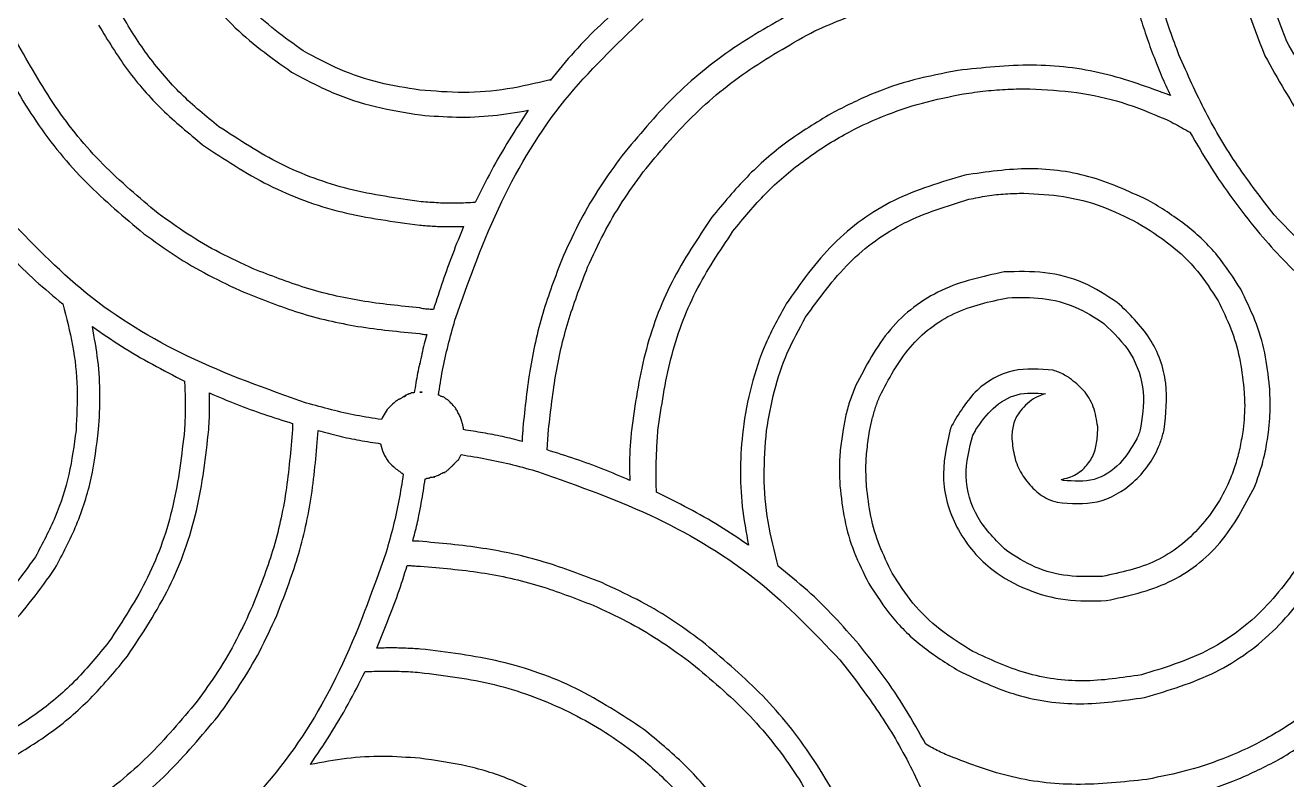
# Model space of a CAD drawing. Extents: x 0 to 371, y 0 to 260.
# Drawn here: x 171.87 to 214.6, y 139.92 to 165.5 of the extents above; entities that cross this region are included whole.
import ezdxf

# ---------------------------------------------------------------- set-up
doc = ezdxf.new("R2010")
doc.units = 0
doc.layers.add('Layer_1', color=7, linetype='CONTINUOUS')

msp = doc.modelspace()

# ---------------------------------------------------------------- linework, layer by layer
at = {"layer": 'Layer_1', "color": 7}
for points in [[(189.653537, 163.618127), (189.653537, 163.644998)], [(185.234686, 154.014061), (185.234686, 154.040416)], [(184.891037, 153.008438), (184.864166, 153.008438)], [(185.049684, 153.034793), (184.996458, 153.034793), (184.970103, 153.034793), (184.943748, 153.034793)], [(185.896144, 152.955728), (185.869789, 152.955728)], [(186.266664, 152.7175), (186.187083, 152.797081)], [(180.922287, 152.003331), (180.922287, 151.791458)], [(186.71625, 151.791458), (186.71625, 151.844168)], [(208.200726, 151.765103), (208.200726, 151.897395)], [(186.557603, 150.785835), (186.637184, 150.944998), (186.637184, 150.944998)], [(186.240309, 150.468541), (186.319375, 150.548123)], [(186.425311, 150.653543), (186.504893, 150.733125)], [(185.420204, 150.124377), (185.446559, 150.124377)], [(185.711143, 150.177603), (185.737498, 150.177603)], [(186.028436, 150.33625), (186.054791, 150.33625), (186.081662, 150.33625)], [(185.208331, 148.00771), (184.996458, 148.00771)]]:
    msp.add_lwpolyline(points, dxfattribs=at)
for points in [[(205.901123, 163.340108)], [(205.698553, 159.803888)], [(178.117291, 153.034793)], [(185.234686, 153.061664), (185.314268, 153.061664), (185.234686, 153.061664)], [(184.707586, 152.916972)], [(181.795103, 151.765103)], [(185.734397, 150.19724)], [(184.811456, 147.187605)], [(184.308644, 143.605911)]]:
    msp.add_lwpolyline(points, close=True, dxfattribs=at)
for points, knots in [([(214.603436, 164.941043), (214.175409, 166.043731), (213.294102, 168.314167), (212.973909, 172.044263), (213.371893, 174.520783), (213.571458, 175.762605)], [0, 0, 0, 0, 3.536436, 7.28153, 11.048228, 11.048228, 11.048228, 11.048228]), ([(212.645416, 175.498021), (212.470251, 174.234799), (212.120552, 171.712898), (212.506303, 167.918044), (213.417268, 165.599388), (213.862912, 164.465103)], [0, 0, 0, 0, 3.819313, 7.624885, 11.269525, 11.269525, 11.269525, 11.269525]), ([(181.292291, 164.62375), (180.650562, 165.087421), (179.383151, 166.003168), (177.976955, 167.93058), (177.524099, 169.411566), (177.297186, 170.153644)], [0, 0, 0, 0, 2.366487, 4.673792, 6.990994, 6.990994, 6.990994, 6.990994]), ([(178.435101, 162.057498), (177.99654, 162.414932), (177.125844, 163.124563), (176.032665, 164.411996), (175.165226, 165.749051), (174.519941, 167.115221), (174.05753, 168.465319), (173.871535, 169.396913), (173.778538, 169.862706)], [0, 0, 0, 0, 1.694248, 3.363666, 5.041543, 6.462666, 7.886398, 9.310103, 9.310103, 9.310103, 9.310103]), ([(176.529791, 169.968126), (176.771854, 169.151047), (177.254173, 167.522985), (178.794269, 165.406537), (180.188935, 164.412911), (180.895416, 163.909581)], [0, 0, 0, 0, 2.544135, 5.069289, 7.661578, 7.661578, 7.661578, 7.661578]), ([(210.952495, 164.491458), (210.746725, 165.045939), (210.327214, 166.17638), (209.90855, 167.980108), (209.758779, 169.226275), (209.682289, 169.862706)], [0, 0, 0, 0, 1.773057, 3.6148, 5.537175, 5.537175, 5.537175, 5.537175]), ([(198.622499, 165.311563), (199.293119, 165.598605), (200.667779, 166.186995), (202.911977, 166.670409), (204.461661, 166.755267), (205.247417, 166.798294)], [0, 0, 0, 0, 2.184858, 4.4786, 6.83788, 6.83788, 6.83788, 6.83788]), ([(192.299371, 166.343541), (191.984661, 166.071), (191.350507, 165.521819), (190.460411, 164.614901), (189.924006, 163.95225), (189.653537, 163.618127)], [0, 0, 0, 0, 1.248722, 2.516229, 3.805333, 3.805333, 3.805333, 3.805333]), ([(209.470416, 166.343541), (209.542867, 166.096493), (209.687916, 165.6019), (209.930479, 164.86761), (210.117847, 164.387269), (210.211456, 164.147293)], [0, 0, 0, 0, 0.772356, 1.546261, 2.31891, 2.31891, 2.31891, 2.31891]), ([(198.199269, 166.105313), (197.411961, 165.668151), (195.849343, 164.800491), (193.77121, 163.107852), (192.646096, 161.751589), (192.087498, 161.07823)], [0, 0, 0, 0, 2.69884, 5.356551, 7.977118, 7.977118, 7.977118, 7.977118]), ([(174.360414, 165.497081), (174.671759, 164.984485), (175.293346, 163.961106), (176.486816, 162.598631), (177.413544, 161.833514), (177.879579, 161.44875)], [0, 0, 0, 0, 1.797007, 3.587655, 5.399073, 5.399073, 5.399073, 5.399073]), ([(186.425311, 155.495625), (186.907342, 156.856125), (187.84047, 159.489814), (189.976001, 163.00879), (191.878217, 164.826172), (192.801666, 165.708438)], [0, 0, 0, 0, 4.325799, 8.373986, 12.193383, 12.193383, 12.193383, 12.193383]), ([(176.371145, 159.12021), (175.731655, 159.657335), (174.445261, 160.737814), (172.831739, 162.713237), (172.000469, 164.195417), (171.58229, 164.941043)], [0, 0, 0, 0, 2.50184, 5.032695, 7.594725, 7.594725, 7.594725, 7.594725]), ([(192.801666, 160.522708), (193.334173, 161.162872), (194.408024, 162.453822), (196.389761, 164.061589), (197.87518, 164.893184), (198.622499, 165.311563)], [0, 0, 0, 0, 2.494016, 5.029417, 7.596492, 7.596492, 7.596492, 7.596492]), ([(219.392291, 159.12021), (218.752802, 159.657335), (217.466407, 160.737814), (215.852886, 162.713237), (215.021615, 164.195417), (214.603436, 164.941043)], [0, 0, 0, 0, 2.50184, 5.032695, 7.594725, 7.594725, 7.594725, 7.594725]), ([(170.868121, 164.544168), (171.307101, 163.756626), (172.178495, 162.193321), (173.876728, 160.121487), (175.226617, 158.99188), (175.895204, 158.432396)], [0, 0, 0, 0, 2.701851, 5.363294, 7.97507, 7.97507, 7.97507, 7.97507]), ([(185.234686, 163.300833), (184.77579, 163.373369), (183.855598, 163.518822), (182.522476, 163.960951), (181.70175, 164.403142), (181.292291, 164.62375)], [0, 0, 0, 0, 1.392508, 2.792299, 4.185934, 4.185934, 4.185934, 4.185934]), ([(210.661041, 163.115831), (209.914395, 163.391468), (208.404391, 163.948912), (205.945319, 164.236925), (204.300706, 164.054856), (203.464581, 163.962291)], [0, 0, 0, 0, 2.382382, 4.818091, 7.337064, 7.337064, 7.337064, 7.337064]), ([(210.211456, 164.147293), (210.25738, 164.032353), (210.349783, 163.801081), (210.503041, 163.458617), (210.608257, 163.230347), (210.661041, 163.115831)], [0, 0, 0, 0, 0.371289, 0.74707, 1.125366, 1.125366, 1.125366, 1.125366]), ([(214.180206, 159.0675), (213.754793, 159.618343), (212.900641, 160.724337), (211.815178, 162.543064), (211.241841, 163.837963), (210.952495, 164.491458)], [0, 0, 0, 0, 2.086879, 4.19008, 6.332929, 6.332929, 6.332929, 6.332929]), ([(213.862912, 164.465103), (214.301892, 163.677561), (215.173286, 162.114256), (216.871519, 160.042422), (218.221408, 158.912815), (218.889995, 158.353331)], [0, 0, 0, 0, 2.701851, 5.363294, 7.97507, 7.97507, 7.97507, 7.97507]), ([(180.895416, 163.909581), (181.348581, 163.66602), (182.255843, 163.178395), (183.73366, 162.697873), (184.751742, 162.535567), (185.261041, 162.454373)], [0, 0, 0, 0, 1.541296, 3.085767, 4.63181, 4.63181, 4.63181, 4.63181]), ([(203.464581, 163.962291), (202.966221, 163.867183), (201.971961, 163.677437), (200.527431, 163.195383), (199.628054, 162.736458), (199.178537, 162.507083)], [0, 0, 0, 0, 1.521205, 3.0349, 4.547437, 4.547437, 4.547437, 4.547437]), ([(189.653537, 163.644998), (189.172119, 163.530441), (188.208585, 163.301163), (186.719086, 163.178813), (185.72985, 163.26013), (185.234686, 163.300833)], [0, 0, 0, 0, 1.483436, 2.969019, 4.457886, 4.457886, 4.457886, 4.457886]), ([(203.649583, 163.168541), (203.901829, 163.205346), (204.402562, 163.278408), (205.154736, 163.336183), (205.653491, 163.338805), (205.901123, 163.340108)], [0, 0, 0, 0, 0.764628, 1.517857, 2.260617, 2.260617, 2.260617, 2.260617]), ([(205.901123, 163.340108), (206.434702, 163.312233), (207.490725, 163.257066), (209.037221, 162.917753), (209.9984, 162.519824), (210.476039, 162.322081)], [0, 0, 0, 0, 1.601448, 3.169478, 4.718378, 4.718378, 4.718378, 4.718378]), ([(195.844374, 158.511978), (196.201849, 158.950545), (196.911582, 159.82128), (198.19925, 160.914388), (199.536389, 161.78179), (200.902444, 162.427117), (202.25236, 162.889566), (203.183833, 163.075548), (203.649583, 163.168541)], [0, 0, 0, 0, 1.694336, 3.363942, 5.041931, 6.462934, 7.88643, 9.310004, 9.310004, 9.310004, 9.310004]), ([(185.261041, 162.454373), (185.668372, 162.422637), (186.482752, 162.359188), (187.70832, 162.411567), (188.511762, 162.545979), (188.912498, 162.613019)], [0, 0, 0, 0, 1.225051, 2.449256, 3.667467, 3.667467, 3.667467, 3.667467]), ([(188.912498, 162.613019), (188.695165, 162.282412), (188.257988, 161.617377), (187.653193, 160.577184), (187.294075, 159.854748), (187.113125, 159.49073)], [0, 0, 0, 0, 1.186835, 2.387384, 3.60669, 3.60669, 3.60669, 3.60669]), ([(199.178537, 162.507083), (198.665941, 162.195739), (197.642562, 161.574151), (196.280088, 160.380682), (195.51497, 159.453954), (195.130206, 158.987918)], [0, 0, 0, 0, 1.797007, 3.587655, 5.399073, 5.399073, 5.399073, 5.399073]), ([(185.287912, 159.517085), (184.466414, 159.631178), (182.830136, 159.85843), (180.490058, 160.713706), (179.118144, 161.610838), (178.435101, 162.057498)], [0, 0, 0, 0, 2.48431, 4.948299, 7.391437, 7.391437, 7.391437, 7.391437]), ([(210.476039, 162.322081), (210.571267, 162.276343), (210.761781, 162.18484), (211.040573, 162.02826), (211.227747, 161.924504), (211.322499, 161.87198)], [0, 0, 0, 0, 0.316841, 0.633879, 0.958911, 0.958911, 0.958911, 0.958911]), ([(211.322499, 161.87198), (211.549625, 161.480968), (212.002257, 160.70173), (212.765049, 159.589455), (213.321134, 158.887993), (213.598329, 158.538333)], [0, 0, 0, 0, 1.356262, 2.70286, 4.041263, 4.041263, 4.041263, 4.041263]), ([(177.879579, 161.44875), (178.608017, 160.9633), (180.070437, 159.988705), (182.587086, 159.072712), (184.347773, 158.840372), (185.234686, 158.723335)], [0, 0, 0, 0, 2.619892, 5.259724, 7.939254, 7.939254, 7.939254, 7.939254]), ([(192.087498, 161.07823), (191.835929, 160.730596), (191.326711, 160.026923), (190.661827, 158.893698), (190.289841, 158.093522), (190.103123, 157.691873)], [0, 0, 0, 0, 1.286898, 2.604908, 3.933251, 3.933251, 3.933251, 3.933251]), ([(190.923228, 157.294998), (191.099112, 157.676893), (191.449005, 158.436613), (192.078189, 159.5169), (192.561377, 160.188648), (192.801666, 160.522708)], [0, 0, 0, 0, 1.260923, 2.508409, 3.742495, 3.742495, 3.742495, 3.742495]), ([(203.702809, 160.416771), (202.884031, 160.174517), (201.252792, 159.691877), (199.129462, 158.157496), (198.142518, 156.758271), (197.643748, 156.051146)], [0, 0, 0, 0, 2.549794, 5.079918, 7.664968, 7.664968, 7.664968, 7.664968]), ([(209.999583, 159.517085), (209.355708, 159.820846), (208.060058, 160.432094), (205.875426, 160.733584), (204.432921, 160.523237), (203.702809, 160.416771)], [0, 0, 0, 0, 2.12763, 4.281365, 6.488666, 6.488666, 6.488666, 6.488666]), ([(187.113125, 159.49073), (186.902555, 159.478262), (186.487486, 159.453687), (185.87778, 159.468676), (185.480793, 159.501256), (185.287912, 159.517085)], [0, 0, 0, 0, 0.632593, 1.246947, 1.827512, 1.827512, 1.827512, 1.827512]), ([(198.305206, 155.601561), (198.768877, 156.243291), (199.684624, 157.510701), (201.612037, 158.916898), (203.093023, 159.369754), (203.835101, 159.596666)], [0, 0, 0, 0, 2.366487, 4.673792, 6.990994, 6.990994, 6.990994, 6.990994]), ([(203.835101, 159.596666), (204.041658, 159.638655), (204.4527, 159.72221), (205.076207, 159.791456), (205.491693, 159.799756), (205.698553, 159.803888)], [0, 0, 0, 0, 0.632157, 1.257969, 1.878481, 1.878481, 1.878481, 1.878481]), ([(205.698553, 159.803888), (206.148391, 159.780398), (207.043679, 159.733647), (208.352927, 159.395877), (209.151363, 159.000377), (209.549997, 158.802916)], [0, 0, 0, 0, 1.349385, 2.685609, 4.017932, 4.017932, 4.017932, 4.017932]), ([(213.042291, 156.553958), (212.793501, 156.942303), (212.287058, 157.732828), (211.243826, 158.736765), (210.419587, 159.253681), (209.999583, 159.517085)], [0, 0, 0, 0, 1.380369, 2.809918, 4.295238, 4.295238, 4.295238, 4.295238]), ([(181.398228, 152.691145), (180.037727, 153.173176), (177.404038, 154.106304), (173.885062, 156.241834), (172.067681, 158.14405), (171.185415, 159.0675)], [0, 0, 0, 0, 4.325799, 8.373986, 12.193383, 12.193383, 12.193383, 12.193383]), ([(179.599371, 157.241771), (179.217435, 157.417661), (178.457604, 157.76758), (177.377107, 158.396696), (176.705247, 158.879915), (176.371145, 159.12021)], [0, 0, 0, 0, 1.261043, 2.508744, 3.74294, 3.74294, 3.74294, 3.74294]), ([(195.130206, 158.987918), (194.651481, 158.274462), (193.688306, 156.839016), (192.776271, 154.368036), (192.529168, 152.636605), (192.404791, 151.765103)], [0, 0, 0, 0, 2.571406, 5.173574, 7.810763, 7.810763, 7.810763, 7.810763]), ([(224.393019, 152.691145), (223.032519, 153.173176), (220.398829, 154.106304), (216.879853, 156.241834), (215.062472, 158.14405), (214.180206, 159.0675)], [0, 0, 0, 0, 4.325799, 8.373986, 12.193383, 12.193383, 12.193383, 12.193383]), ([(170.603538, 158.538333), (170.858054, 158.243129), (171.370279, 157.649022), (172.222326, 156.820245), (172.834327, 156.309242), (173.143434, 156.051146)], [0, 0, 0, 0, 1.168937, 2.352526, 3.560394, 3.560394, 3.560394, 3.560394]), ([(185.234686, 158.723335), (185.395935, 158.709093), (185.721919, 158.680302), (186.216491, 158.671016), (186.549028, 158.670756), (186.71625, 158.670625)], [0, 0, 0, 0, 0.485489, 0.981475, 1.48318, 1.48318, 1.48318, 1.48318]), ([(186.71625, 158.670625), (186.592941, 158.365255), (186.345629, 157.752794), (186.010662, 156.816351), (185.804711, 156.184067), (185.701324, 155.86666)], [0, 0, 0, 0, 0.987901, 1.981368, 2.982816, 2.982816, 2.982816, 2.982816]), ([(209.549997, 158.802916), (209.927827, 158.567539), (210.668281, 158.106259), (211.603889, 157.210064), (212.054644, 156.503258), (212.275412, 156.157083)], [0, 0, 0, 0, 1.333712, 2.613745, 3.842465, 3.842465, 3.842465, 3.842465]), ([(213.598329, 158.538333), (213.852846, 158.243129), (214.36507, 157.649022), (215.217117, 156.820245), (215.829118, 156.309242), (216.138225, 156.051146)], [0, 0, 0, 0, 1.168937, 2.352526, 3.560394, 3.560394, 3.560394, 3.560394]), ([(175.895204, 158.432396), (176.242838, 158.180828), (176.946511, 157.67161), (178.079736, 157.006725), (178.879912, 156.63474), (179.281561, 156.448021)], [0, 0, 0, 0, 1.286898, 2.604908, 3.933251, 3.933251, 3.933251, 3.933251]), ([(193.304478, 151.765103), (193.423305, 152.58119), (193.658754, 154.198227), (194.503392, 156.507145), (195.399153, 157.846351), (195.844374, 158.511978)], [0, 0, 0, 0, 2.47089, 4.895949, 7.292382, 7.292382, 7.292382, 7.292382]), ([(190.103123, 157.691873), (189.867548, 157.0836), (189.389818, 155.850066), (188.940435, 153.881851), (188.799139, 152.529746), (188.727496, 151.844168)], [0, 0, 0, 0, 1.955079, 3.96476, 6.031878, 6.031878, 6.031878, 6.031878]), ([(189.600311, 151.791458), (189.672028, 152.43558), (189.813742, 153.708379), (190.252412, 155.558426), (190.70182, 156.72183), (190.923228, 157.294998)], [0, 0, 0, 0, 1.943386, 3.84017, 5.682105, 5.682105, 5.682105, 5.682105]), ([(185.234686, 155.918855), (184.573302, 155.983503), (183.267535, 156.111137), (181.370783, 156.548635), (180.183494, 157.01321), (179.599371, 157.241771)], [0, 0, 0, 0, 1.992577, 3.933933, 5.813998, 5.813998, 5.813998, 5.813998]), ([(205.025726, 157.135835), (204.301482, 156.979392), (202.860932, 156.66822), (201.029448, 155.265124), (200.345662, 153.943661), (199.998642, 153.273021)], [0, 0, 0, 0, 2.205182, 4.386198, 6.633616, 6.633616, 6.633616, 6.633616]), ([(208.862184, 156.104373), (208.488424, 156.346377), (207.736547, 156.833208), (206.398775, 157.174787), (205.487628, 157.148939), (205.025726, 157.135835)], [0, 0, 0, 0, 1.329544, 2.674592, 4.057536, 4.057536, 4.057536, 4.057536]), ([(179.281561, 156.448021), (179.896553, 156.203385), (181.149062, 155.705151), (183.154561, 155.244204), (184.53596, 155.112604), (185.234686, 155.046039)], [0, 0, 0, 0, 1.983616, 4.039886, 6.144507, 6.144507, 6.144507, 6.144507]), ([(214.021559, 153.246666), (213.977803, 153.630533), (213.890469, 154.396702), (213.553059, 155.512173), (213.213026, 156.20572), (213.042291, 156.553958)], [0, 0, 0, 0, 1.157468, 2.310219, 3.472746, 3.472746, 3.472746, 3.472746]), ([(173.143434, 156.051146), (173.266849, 155.585359), (173.514023, 154.652483), (173.667152, 153.207963), (173.617688, 152.245226), (173.59302, 151.765103)], [0, 0, 0, 0, 1.444352, 2.892737, 4.333651, 4.333651, 4.333651, 4.333651]), ([(197.643748, 156.051146), (197.399662, 155.60927), (196.912186, 154.726772), (196.439983, 153.28334), (196.168619, 151.865416), (196.078417, 150.493131), (196.130228, 149.177434), (196.291877, 148.312422), (196.373541, 147.875418)], [0, 0, 0, 0, 1.511541, 3.018784, 4.532059, 5.832483, 7.137265, 8.469468, 8.469468, 8.469468, 8.469468]), ([(200.818747, 152.929373), (201.121717, 153.505465), (201.719628, 154.642387), (203.290086, 155.864873), (204.534504, 156.130119), (205.158017, 156.263019)], [0, 0, 0, 0, 1.939308, 3.827231, 5.723082, 5.723082, 5.723082, 5.723082]), ([(205.158017, 156.263019), (205.549879, 156.272452), (206.322539, 156.291052), (207.455677, 156.001917), (208.094642, 155.592893), (208.412083, 155.389688)], [0, 0, 0, 0, 1.173205, 2.313288, 3.43889, 3.43889, 3.43889, 3.43889]), ([(210.449684, 151.791458), (210.508003, 152.318558), (210.625761, 153.382884), (210.05023, 154.967645), (209.260905, 155.722875), (208.862184, 156.104373)], [0, 0, 0, 0, 1.577662, 3.185635, 4.827022, 4.827022, 4.827022, 4.827022]), ([(212.275412, 156.157083), (212.428555, 155.846123), (212.733221, 155.227494), (213.028797, 154.226586), (213.108215, 153.53992), (213.148227, 153.193956)], [0, 0, 0, 0, 1.038734, 2.066479, 3.110095, 3.110095, 3.110095, 3.110095]), ([(185.701324, 155.86666), (185.649506, 155.866796), (185.545663, 155.867069), (185.388117, 155.877306), (185.286217, 155.9049), (185.234686, 155.918855)], [0, 0, 0, 0, 0.155544, 0.311714, 0.471484, 0.471484, 0.471484, 0.471484]), ([(196.982289, 151.765103), (197.059988, 152.212686), (197.215312, 153.107435), (197.648784, 154.40699), (198.086371, 155.203321), (198.305206, 155.601561)], [0, 0, 0, 0, 1.361992, 2.72271, 4.08394, 4.08394, 4.08394, 4.08394]), ([(174.360414, 151.791458), (174.383366, 152.181302), (174.429296, 152.961434), (174.355133, 154.132898), (174.217303, 154.900703), (174.148541, 155.283752)], [0, 0, 0, 0, 1.170859, 2.343057, 3.510053, 3.510053, 3.510053, 3.510053]), ([(174.148541, 155.283752), (174.47447, 155.058784), (175.133115, 154.604163), (176.180239, 153.992968), (176.905223, 153.619837), (177.270831, 153.431668)], [0, 0, 0, 0, 1.187757, 2.400252, 3.633774, 3.633774, 3.633774, 3.633774]), ([(185.869789, 152.955728), (185.912078, 153.238634), (185.997153, 153.807765), (186.194247, 154.653237), (186.348041, 155.213921), (186.425311, 155.495625)], [0, 0, 0, 0, 0.857836, 1.725739, 2.602112, 2.602112, 2.602112, 2.602112]), ([(208.412083, 155.389688), (208.74099, 155.069118), (209.398014, 154.428747), (209.847487, 153.076531), (209.70169, 152.181454), (209.629579, 151.738748)], [0, 0, 0, 0, 1.365453, 2.727628, 4.0607, 4.0607, 4.0607, 4.0607]), ([(185.234686, 155.046039), (185.260993, 155.038901), (185.313014, 155.024786), (185.393441, 155.019411), (185.44646, 155.019249), (185.472914, 155.019168)], [0, 0, 0, 0, 0.08158, 0.161318, 0.240727, 0.240727, 0.240727, 0.240727]), ([(185.472914, 155.019168), (185.440871, 154.911162), (185.376112, 154.692882), (185.308806, 154.354805), (185.25953, 154.128273), (185.234686, 154.014061)], [0, 0, 0, 0, 0.337793, 0.682675, 1.033367, 1.033367, 1.033367, 1.033367]), ([(185.234686, 154.040416), (185.210076, 153.92819), (185.161427, 153.70634), (185.102172, 153.370544), (185.067262, 153.147234), (185.049684, 153.034793)], [0, 0, 0, 0, 0.344647, 0.681297, 1.022721, 1.022721, 1.022721, 1.022721]), ([(206.692291, 153.802188), (206.234287, 153.842333), (205.307058, 153.923608), (203.993298, 153.184726), (203.50451, 152.352484), (203.252708, 151.92375)], [0, 0, 0, 0, 1.356337, 2.745907, 4.222353, 4.222353, 4.222353, 4.222353]), ([(177.270831, 153.431668), (177.277876, 153.246836), (177.291888, 152.879239), (177.292155, 152.332122), (177.277889, 151.970411), (177.270831, 151.791458)], [0, 0, 0, 0, 0.554872, 1.103538, 1.64078, 1.64078, 1.64078, 1.64078]), ([(207.248329, 153.537605), (207.191051, 153.573199), (207.073651, 153.646155), (206.887947, 153.736645), (206.756541, 153.780665), (206.692291, 153.802188)], [0, 0, 0, 0, 0.202266, 0.414576, 0.617704, 0.617704, 0.617704, 0.617704]), ([(208.200726, 151.897395), (208.163971, 152.123596), (208.092543, 152.56319), (207.750146, 153.142814), (207.414306, 153.407027), (207.248329, 153.537605)], [0, 0, 0, 0, 0.68361, 1.328513, 1.958661, 1.958661, 1.958661, 1.958661]), ([(178.090936, 151.791458), (178.098059, 151.926314), (178.112504, 152.1998), (178.117089, 152.614462), (178.117224, 152.894031), (178.117291, 153.034793)], [0, 0, 0, 0, 0.405088, 0.821518, 1.243819, 1.243819, 1.243819, 1.243819]), ([(178.117291, 153.034793), (178.419419, 152.905884), (179.026451, 152.646879), (179.962326, 152.301993), (180.600575, 152.103422), (180.922287, 152.003331)], [0, 0, 0, 0, 0.985348, 1.979755, 2.99042, 2.99042, 2.99042, 2.99042]), ([(184.864166, 153.008438), (184.858038, 153.001904), (184.848449, 152.991681), (184.830263, 152.980339), (184.807074, 152.986612), (184.795908, 152.964529), (184.77803, 152.953773), (184.754047, 152.961905), (184.755774, 152.935815), (184.741991, 152.929744), (184.725997, 152.930758), (184.734897, 152.911402), (184.722889, 152.901487), (184.703432, 152.896711), (184.705875, 152.908617), (184.706427, 152.912795), (184.709066, 152.92071), (184.699242, 152.907869), (184.69144, 152.903946), (184.671111, 152.903198), (184.655338, 152.880352), (184.623953, 152.870867), (184.59879, 152.847713), (184.566345, 152.827878), (184.527385, 152.819028), (184.495001, 152.799003), (184.469518, 152.776379), (184.439321, 152.764436), (184.42309, 152.750934), (184.414581, 152.743855)], [0, 0, 0, 0, 0.026976, 0.042203, 0.061771, 0.088747, 0.103974, 0.123543, 0.143397, 0.158018, 0.165049, 0.1838, 0.193607, 0.212231, 0.218775, 0.223126, 0.226895, 0.237005, 0.247428, 0.259736, 0.292673, 0.32252, 0.355458, 0.393993, 0.435302, 0.473837, 0.506854, 0.536815, 0.569832, 0.569832, 0.569832, 0.569832]), ([(184.943748, 153.034793), (184.937672, 153.028133), (184.928168, 153.017712), (184.909529, 153.007438), (184.897693, 153.008078), (184.891037, 153.008438)], [0, 0, 0, 0, 0.026976, 0.042203, 0.061771, 0.061771, 0.061771, 0.061771]), ([(199.998642, 153.273021), (199.93339, 153.112814), (199.80335, 152.793537), (199.665947, 152.29593), (199.605517, 151.959203), (199.575412, 151.791458)], [0, 0, 0, 0, 0.518626, 1.033569, 1.544746, 1.544746, 1.544746, 1.544746]), ([(204.073329, 151.791458), (204.252052, 152.045562), (204.610093, 152.554616), (205.460399, 153.075644), (206.102447, 153.031036), (206.427708, 153.008438)], [0, 0, 0, 0, 0.929819, 1.862734, 2.820605, 2.820605, 2.820605, 2.820605]), ([(206.427708, 153.008438), (206.316579, 152.971645), (206.09424, 152.89803), (205.810534, 152.686658), (205.657349, 152.512889), (205.581247, 152.426561)], [0, 0, 0, 0, 0.349322, 0.698905, 1.04404, 1.04404, 1.04404, 1.04404]), ([(213.148227, 153.193956), (213.160711, 153.035617), (213.185509, 152.721104), (213.16955, 152.251964), (213.13765, 151.94385), (213.121872, 151.791458)], [0, 0, 0, 0, 0.476174, 0.945835, 1.405453, 1.405453, 1.405453, 1.405453]), ([(213.995204, 151.791458), (214.009388, 151.950413), (214.037893, 152.269834), (214.042392, 152.755947), (214.02856, 153.081762), (214.021559, 153.246666)], [0, 0, 0, 0, 0.478603, 0.961761, 1.456911, 1.456911, 1.456911, 1.456911]), ([(183.938125, 152.135623), (183.655219, 152.177912), (183.086087, 152.262986), (182.240615, 152.460081), (181.679931, 152.613874), (181.398228, 152.691145)], [0, 0, 0, 0, 0.857836, 1.725739, 2.602112, 2.602112, 2.602112, 2.602112]), ([(184.414581, 152.743855), (184.347678, 152.687683), (184.214504, 152.575872), (184.054304, 152.367868), (183.976874, 152.213083), (183.938125, 152.135623)], [0, 0, 0, 0, 0.261549, 0.52062, 0.780148, 0.780148, 0.780148, 0.780148]), ([(184.707586, 152.916972), (184.709707, 152.91901), (184.714014, 152.923149), (184.72058, 152.928406), (184.739201, 152.929754), (184.718363, 152.929335), (184.710032, 152.924955), (184.70838, 152.919564), (184.707586, 152.916972)], [0, 0, 0, 0, 0.008647, 0.017561, 0.028082, 0.042156, 0.050457, 0.058146, 0.058146, 0.058146, 0.058146]), ([(186.028436, 152.902502), (186.012735, 152.904039), (185.981992, 152.90705), (185.939876, 152.931768), (185.911489, 152.947321), (185.896144, 152.955728)], [0, 0, 0, 0, 0.046733, 0.091501, 0.144175, 0.144175, 0.144175, 0.144175]), ([(186.187083, 152.797081), (186.184511, 152.799369), (186.176164, 152.806797), (186.159947, 152.819436), (186.128374, 152.820354), (186.107416, 152.853317), (186.071242, 152.878462), (186.043652, 152.893956), (186.028436, 152.902502)], [0, 0, 0, 0, 0.010359, 0.033624, 0.059951, 0.098031, 0.140523, 0.192774, 0.192774, 0.192774, 0.192774]), ([(186.531248, 152.373335), (186.510056, 152.415925), (186.467154, 152.502145), (186.370804, 152.612716), (186.301644, 152.682304), (186.266664, 152.7175)], [0, 0, 0, 0, 0.142151, 0.287778, 0.436809, 0.436809, 0.436809, 0.436809]), ([(200.474583, 151.738748), (200.50267, 151.877273), (200.558087, 152.150593), (200.669033, 152.550097), (200.769153, 152.803733), (200.818747, 152.929373)], [0, 0, 0, 0, 0.424009, 0.8366, 1.2416, 1.2416, 1.2416, 1.2416]), ([(186.71625, 151.844168), (186.714352, 151.855383), (186.710156, 151.880189), (186.695958, 151.914078), (186.683433, 151.990006), (186.658638, 152.099951), (186.604894, 152.242364), (186.555903, 152.329489), (186.531248, 152.373335)], [0, 0, 0, 0, 0.034038, 0.075285, 0.109323, 0.26427, 0.413079, 0.563838, 0.563838, 0.563838, 0.563838]), ([(205.581247, 152.426561), (205.533786, 152.363745), (205.440234, 152.23993), (205.352806, 152.020992), (205.3288, 151.868532), (205.316664, 151.791458)], [0, 0, 0, 0, 0.235411, 0.464016, 0.697737, 0.697737, 0.697737, 0.697737]), ([(173.59302, 151.765103), (173.526096, 151.264477), (173.392267, 150.263358), (172.927116, 148.813418), (172.453729, 147.923053), (172.217393, 147.478543)], [0, 0, 0, 0, 1.513457, 3.026513, 4.535006, 4.535006, 4.535006, 4.535006]), ([(172.878851, 147.081668), (173.138053, 147.569767), (173.656456, 148.545961), (174.155292, 150.140964), (174.291927, 151.24038), (174.360414, 151.791458)], [0, 0, 0, 0, 1.655747, 3.311482, 4.975489, 4.975489, 4.975489, 4.975489]), ([(177.270831, 151.791458), (177.17103, 150.926733), (176.972563, 149.207119), (176.113074, 146.741302), (175.172526, 145.308069), (174.704579, 144.594998)], [0, 0, 0, 0, 2.607258, 5.184858, 7.737083, 7.737083, 7.737083, 7.737083]), ([(175.339166, 144.118541), (175.840566, 144.877487), (176.848355, 146.40293), (177.777931, 149.030823), (177.986149, 150.867257), (178.090936, 151.791458)], [0, 0, 0, 0, 2.722229, 5.471544, 8.256933, 8.256933, 8.256933, 8.256933]), ([(180.922287, 151.791458), (180.864782, 151.088607), (180.751445, 149.703376), (180.307859, 147.688038), (179.815186, 146.431124), (179.5725, 145.811978)], [0, 0, 0, 0, 2.114459, 4.167329, 6.160255, 6.160255, 6.160255, 6.160255]), ([(180.393121, 145.494168), (180.644718, 146.144275), (181.156391, 147.466399), (181.617845, 149.579268), (181.735582, 151.031133), (181.795103, 151.765103)], [0, 0, 0, 0, 2.089182, 4.248773, 6.456724, 6.456724, 6.456724, 6.456724]), ([(181.795103, 151.765103), (182.026267, 151.699658), (182.489219, 151.568591), (183.197715, 151.426569), (183.673705, 151.352198), (183.911769, 151.315002)], [0, 0, 0, 0, 0.720513, 1.442967, 2.165843, 2.165843, 2.165843, 2.165843]), ([(188.700625, 151.394583), (188.480728, 151.451118), (188.043359, 151.563566), (187.379051, 151.684854), (186.936845, 151.755978), (186.71625, 151.791458)], [0, 0, 0, 0, 0.680934, 1.354363, 2.024705, 2.024705, 2.024705, 2.024705]), ([(188.727496, 151.844168), (188.7259, 151.793507), (188.722766, 151.694022), (188.705354, 151.544729), (188.70222, 151.445244), (188.700625, 151.394583)], [0, 0, 0, 0, 0.151997, 0.298481, 0.450477, 0.450477, 0.450477, 0.450477]), ([(189.547601, 151.103645), (189.554781, 151.182636), (189.568951, 151.338527), (189.578353, 151.56839), (189.593115, 151.718348), (189.600311, 151.791458)], [0, 0, 0, 0, 0.237922, 0.469539, 0.689887, 0.689887, 0.689887, 0.689887]), ([(192.404791, 151.765103), (192.388971, 151.579671), (192.3572, 151.207287), (192.335975, 150.642088), (192.346676, 150.263082), (192.352081, 150.071666)], [0, 0, 0, 0, 0.558295, 1.121167, 1.695522, 1.695522, 1.695522, 1.695522]), ([(193.251767, 149.674791), (193.24637, 149.910306), (193.235662, 150.377492), (193.256917, 151.074844), (193.288661, 151.535552), (193.304478, 151.765103)], [0, 0, 0, 0, 0.706631, 1.40173, 2.091998, 2.091998, 2.091998, 2.091998]), ([(197.379164, 147.16125), (197.250394, 147.662094), (196.992663, 148.664526), (196.860624, 150.218764), (196.941766, 151.25006), (196.982289, 151.765103)], [0, 0, 0, 0, 1.549744, 3.101784, 4.650189, 4.650189, 4.650189, 4.650189]), ([(199.575412, 151.791458), (199.543694, 151.586092), (199.479604, 151.171141), (199.43743, 150.533577), (199.458702, 150.104164), (199.469476, 149.886664)], [0, 0, 0, 0, 0.623305, 1.259418, 1.912297, 1.912297, 1.912297, 1.912297]), ([(200.369162, 149.886664), (200.35835, 150.095693), (200.336912, 150.51014), (200.379678, 151.1301), (200.442966, 151.535982), (200.474583, 151.738748)], [0, 0, 0, 0, 0.62747, 1.244106, 1.859682, 1.859682, 1.859682, 1.859682]), ([(203.199997, 151.791458), (203.074258, 151.219301), (202.820962, 150.066714), (203.388932, 148.317624), (204.473554, 147.049926), (205.796195, 146.32979), (207.114395, 145.959162), (208.028506, 145.984262), (208.491664, 145.99698)], [0, 0, 0, 0, 1.731203, 3.487438, 5.285215, 6.609014, 7.955642, 9.338713, 9.338713, 9.338713, 9.338713]), ([(203.252708, 151.92375), (203.245472, 151.91262), (203.229432, 151.887948), (203.220589, 151.840341), (203.207183, 151.808517), (203.199997, 151.791458)], [0, 0, 0, 0, 0.039476, 0.087505, 0.142997, 0.142997, 0.142997, 0.142997]), ([(203.967392, 151.606456), (203.983367, 151.625767), (204.015042, 151.664059), (204.044754, 151.729465), (204.064167, 151.771582), (204.073329, 151.791458)], [0, 0, 0, 0, 0.074841, 0.148401, 0.214136, 0.214136, 0.214136, 0.214136]), ([(205.316664, 151.791458), (205.309554, 151.756318), (205.295429, 151.686513), (205.290467, 151.579966), (205.290361, 151.509413), (205.290309, 151.474164)], [0, 0, 0, 0, 0.107401, 0.213354, 0.319138, 0.319138, 0.319138, 0.319138]), ([(206.824583, 149.330627), (207.284641, 149.289677), (208.216071, 149.206771), (209.497435, 149.959278), (210.112627, 150.811422), (210.338166, 151.395475), (210.398175, 151.590371), (210.432247, 151.723385), (210.449684, 151.791458)], [0, 0, 0, 0, 1.356338, 2.746027, 4.222582, 4.422019, 4.623123, 4.833924, 4.833924, 4.833924, 4.833924]), ([(207.697914, 150.442186), (207.805973, 150.562194), (208.023851, 150.804165), (208.172969, 151.279247), (208.19148, 151.603265), (208.200726, 151.765103)], [0, 0, 0, 0, 0.479683, 0.967182, 1.45365, 1.45365, 1.45365, 1.45365]), ([(213.121872, 151.791458), (213.092376, 151.602056), (213.034125, 151.22801), (212.891695, 150.679334), (212.557062, 149.713774), (211.770556, 148.448672), (210.234119, 147.212737), (208.985148, 146.94915), (208.359372, 146.817085)], [0, 0, 0, 0, 0.574762, 1.135089, 1.697845, 3.637266, 5.525341, 7.42123, 7.42123, 7.42123, 7.42123]), ([(209.629579, 151.738748), (209.618777, 151.709876), (209.596277, 151.649736), (209.556944, 151.563176), (209.534444, 151.503036), (209.523642, 151.474164)], [0, 0, 0, 0, 0.092457, 0.192584, 0.28504, 0.28504, 0.28504, 0.28504]), ([(213.518747, 149.859793), (213.592952, 150.064746), (213.742234, 150.47706), (213.901793, 151.124191), (213.963785, 151.567022), (213.995204, 151.791458)], [0, 0, 0, 0, 0.653634, 1.314954, 1.994565, 1.994565, 1.994565, 1.994565]), ([(183.911769, 151.315002), (183.937705, 151.204534), (183.989038, 150.985893), (184.167408, 150.694085), (184.331959, 150.543933), (184.414581, 150.468541)], [0, 0, 0, 0, 0.338897, 0.670753, 1.005416, 1.005416, 1.005416, 1.005416]), ([(205.104791, 147.690416), (204.750172, 148.040431), (204.047206, 148.73427), (203.614918, 150.208952), (203.851126, 151.145478), (203.967392, 151.606456)], [0, 0, 0, 0, 1.479968, 2.933756, 4.343002, 4.343002, 4.343002, 4.343002]), ([(205.290309, 151.474164), (205.313469, 151.269666), (205.359961, 150.859165), (205.595431, 150.273911), (205.868502, 149.962266), (206.004478, 149.807083)], [0, 0, 0, 0, 0.616271, 1.237078, 1.852808, 1.852808, 1.852808, 1.852808]), ([(209.523642, 151.474164), (209.351534, 151.183111), (209.005375, 150.597716), (208.092145, 149.988582), (207.390259, 150.043822), (207.036456, 150.071666)], [0, 0, 0, 0, 1.011101, 2.033623, 3.072952, 3.072952, 3.072952, 3.072952]), ([(186.637184, 150.944998), (186.928685, 150.897205), (187.514308, 150.80119), (188.38953, 150.609996), (188.966417, 150.445411), (189.256662, 150.362605)], [0, 0, 0, 0, 0.886111, 1.780192, 2.685512, 2.685512, 2.685512, 2.685512]), ([(192.352081, 150.071666), (192.049993, 150.200605), (191.443063, 150.459659), (190.507429, 150.804903), (189.869275, 151.003525), (189.547601, 151.103645)], [0, 0, 0, 0, 0.985276, 1.979536, 2.990115, 2.990115, 2.990115, 2.990115]), ([(184.414581, 150.468541), (184.432565, 150.457935), (184.469487, 150.436158), (184.517738, 150.394221), (184.568078, 150.369966), (184.599278, 150.338553), (184.620073, 150.31305), (184.653654, 150.31805), (184.653302, 150.300228), (184.660476, 150.287115), (184.672312, 150.284851), (184.679164, 150.283539)], [0, 0, 0, 0, 0.062524, 0.128366, 0.19089, 0.227623, 0.26057, 0.288202, 0.295101, 0.309502, 0.32931, 0.32931, 0.32931, 0.32931]), ([(186.081662, 150.33625), (186.082924, 150.343143), (186.085103, 150.355049), (186.098646, 150.36187), (186.120138, 150.362872), (186.141336, 150.393899), (186.177404, 150.414998), (186.215645, 150.432094), (186.216963, 150.461338), (186.231042, 150.467606), (186.238042, 150.468313), (186.240309, 150.468541)], [0, 0, 0, 0, 0.019808, 0.034209, 0.041108, 0.083708, 0.131096, 0.173696, 0.193504, 0.207905, 0.214804, 0.214804, 0.214804, 0.214804]), ([(186.319375, 150.548123), (186.326512, 150.549989), (186.341721, 150.553966), (186.354284, 150.577782), (186.366641, 150.602781), (186.395528, 150.60575), (186.406076, 150.63188), (186.418295, 150.645642), (186.425311, 150.653543)], [0, 0, 0, 0, 0.021163, 0.045091, 0.077242, 0.098281, 0.122066, 0.154136, 0.154136, 0.154136, 0.154136]), ([(186.504893, 150.733125), (186.512892, 150.740067), (186.526823, 150.752159), (186.551965, 150.76345), (186.555802, 150.778685), (186.557603, 150.785835)], [0, 0, 0, 0, 0.032069, 0.055854, 0.076893, 0.076893, 0.076893, 0.076893]), ([(206.956874, 150.098022), (207.04514, 150.119334), (207.222606, 150.162185), (207.477261, 150.27343), (207.624117, 150.385746), (207.697914, 150.442186)], [0, 0, 0, 0, 0.272258, 0.547403, 0.825325, 0.825325, 0.825325, 0.825325]), ([(184.679164, 150.283539), (184.631593, 149.985819), (184.536648, 149.391607), (184.345307, 148.507567), (184.180129, 147.92825), (184.097287, 147.637706)], [0, 0, 0, 0, 0.904414, 1.805094, 2.711298, 2.711298, 2.711298, 2.711298]), ([(184.996458, 148.00771), (185.022862, 148.10467), (185.075547, 148.298132), (185.149727, 148.588523), (185.217933, 148.924073), (185.286478, 149.301057), (185.361063, 149.714905), (185.400704, 149.989366), (185.420204, 150.124377)], [0, 0, 0, 0, 0.301481, 0.601541, 0.89892, 1.328444, 1.751103, 2.160308, 2.160308, 2.160308, 2.160308]), ([(185.446559, 150.124377), (185.45737, 150.131365), (185.479454, 150.14564), (185.516397, 150.152679), (185.554255, 150.145103), (185.575787, 150.172495), (185.605036, 150.177452), (185.672075, 150.176706), (185.773191, 150.21047), (185.905794, 150.263538), (185.986814, 150.311573), (186.028436, 150.33625)], [0, 0, 0, 0, 0.038243, 0.07812, 0.111482, 0.143754, 0.17093, 0.197326, 0.345627, 0.482649, 0.627405, 0.627405, 0.627405, 0.627405]), ([(185.734397, 150.19724), (185.732835, 150.196589), (185.728189, 150.194653), (185.72099, 150.187107), (185.714879, 150.181209), (185.711143, 150.177603)], [0, 0, 0, 0, 0.005041, 0.014992, 0.030651, 0.030651, 0.030651, 0.030651]), ([(185.737498, 150.177603), (185.737356, 150.181141), (185.737129, 150.186796), (185.737936, 150.194528), (185.735261, 150.196578), (185.734397, 150.19724)], [0, 0, 0, 0, 0.010971, 0.01753, 0.02066, 0.02066, 0.02066, 0.02066]), ([(189.256662, 150.362605), (190.617163, 149.880574), (193.250852, 148.947446), (196.769828, 146.811915), (198.58721, 144.909699), (199.469476, 143.98625)], [0, 0, 0, 0, 4.325799, 8.373986, 12.193383, 12.193383, 12.193383, 12.193383]), ([(207.036456, 150.071666), (207.027422, 150.073405), (207.008678, 150.077013), (206.984653, 150.092675), (206.965908, 150.096283), (206.956874, 150.098022)], [0, 0, 0, 0, 0.027378, 0.056812, 0.08419, 0.08419, 0.08419, 0.08419]), ([(196.373541, 147.875418), (196.047305, 148.093396), (195.386912, 148.534642), (194.343495, 149.134193), (193.617569, 149.493655), (193.251767, 149.674791)], [0, 0, 0, 0, 1.176856, 2.382281, 3.606706, 3.606706, 3.606706, 3.606706]), ([(199.469476, 149.886664), (199.511538, 149.503004), (199.59546, 148.737546), (199.922576, 147.617413), (200.272186, 146.927014), (200.448228, 146.579373)], [0, 0, 0, 0, 1.156623, 2.307632, 3.475039, 3.475039, 3.475039, 3.475039]), ([(201.241978, 146.923022), (201.088831, 147.234026), (200.784142, 147.852778), (200.488609, 148.85387), (200.409179, 149.540658), (200.369162, 149.886664)], [0, 0, 0, 0, 1.038856, 2.066839, 3.110587, 3.110587, 3.110587, 3.110587]), ([(206.004478, 149.807083), (206.084674, 149.733526), (206.242229, 149.589015), (206.520481, 149.424305), (206.722743, 149.361998), (206.824583, 149.330627)], [0, 0, 0, 0, 0.326004, 0.640468, 0.959374, 0.959374, 0.959374, 0.959374]), ([(208.491664, 145.99698), (209.216168, 146.155386), (210.657867, 146.470599), (212.482611, 147.877879), (213.170629, 149.193915), (213.518747, 149.859793)], [0, 0, 0, 0, 2.206856, 4.391448, 6.628866, 6.628866, 6.628866, 6.628866]), ([(191.399684, 146.605728), (190.75446, 146.855428), (189.44741, 147.361251), (187.360747, 147.81472), (185.931377, 147.94288), (185.208331, 148.00771)], [0, 0, 0, 0, 2.073311, 4.199963, 6.376963, 6.376963, 6.376963, 6.376963]), ([(172.217393, 147.478543), (171.753721, 146.836814), (170.837974, 145.569403), (168.910562, 144.163207), (167.429576, 143.710351), (166.687498, 143.483438)], [0, 0, 0, 0, 2.366487, 4.673792, 6.990994, 6.990994, 6.990994, 6.990994]), ([(184.097287, 147.637706), (183.615214, 146.277158), (182.681985, 143.643321), (180.54624, 140.124201), (178.643906, 138.30669), (177.720416, 137.424377)], [0, 0, 0, 0, 4.325973, 8.374502, 12.194088, 12.194088, 12.194088, 12.194088]), ([(208.359372, 146.817085), (207.967467, 146.807657), (207.194685, 146.789065), (206.061368, 147.078159), (205.422277, 147.487209), (205.104791, 147.690416)], [0, 0, 0, 0, 1.173339, 2.313662, 3.43938, 3.43938, 3.43938, 3.43938]), ([(215.212184, 147.478543), (214.753113, 146.836175), (213.844126, 145.564249), (211.910106, 144.163687), (210.426031, 143.710535), (209.682289, 143.483438)], [0, 0, 0, 0, 2.359118, 4.671187, 6.993908, 6.993908, 6.993908, 6.993908]), ([(166.81979, 142.716043), (167.636907, 142.958112), (169.265071, 143.440452), (171.381746, 144.980468), (172.375478, 146.37518), (172.878851, 147.081668)], [0, 0, 0, 0, 2.544261, 5.069616, 7.661989, 7.661989, 7.661989, 7.661989]), ([(183.779478, 144.383125), (183.903145, 144.685756), (184.152434, 145.2958), (184.50788, 146.227211), (184.709725, 146.86577), (184.811456, 147.187605)], [0, 0, 0, 0, 0.980809, 1.977119, 2.989509, 2.989509, 2.989509, 2.989509]), ([(184.811456, 147.187605), (184.864073, 147.186029), (184.967459, 147.182931), (185.116835, 147.166638), (185.214314, 147.162996), (185.261041, 147.16125)], [0, 0, 0, 0, 0.157864, 0.310185, 0.450429, 0.450429, 0.450429, 0.450429]), ([(185.261041, 147.16125), (185.948567, 147.103657), (187.304904, 146.990039), (189.275063, 146.553859), (190.504667, 146.074052), (191.108746, 145.838333)], [0, 0, 0, 0, 2.068676, 4.081042, 6.024413, 6.024413, 6.024413, 6.024413]), ([(200.104579, 144.515416), (199.832038, 144.830126), (199.282857, 145.46428), (198.375938, 146.354376), (197.713288, 146.890781), (197.379164, 147.16125)], [0, 0, 0, 0, 1.248722, 2.516229, 3.805333, 3.805333, 3.805333, 3.805333]), ([(209.788226, 142.716043), (210.605343, 142.958112), (212.233507, 143.440452), (214.350182, 144.980468), (215.343914, 146.37518), (215.847287, 147.081668)], [0, 0, 0, 0, 2.544261, 5.069616, 7.661989, 7.661989, 7.661989, 7.661989]), ([(194.786041, 144.621353), (194.439159, 144.877957), (193.739665, 145.395404), (192.60074, 146.052187), (191.801121, 146.420714), (191.399684, 146.605728)], [0, 0, 0, 0, 1.293676, 2.60872, 3.93451, 3.93451, 3.93451, 3.93451]), ([(200.448228, 146.579373), (200.697023, 146.190991), (201.203488, 145.400373), (202.246642, 144.396183), (203.070924, 143.879172), (203.490936, 143.61573)], [0, 0, 0, 0, 1.380479, 2.810201, 4.295596, 4.295596, 4.295596, 4.295596]), ([(203.967392, 144.277188), (203.589562, 144.512565), (202.849109, 144.973846), (201.913501, 145.87004), (201.462746, 146.576847), (201.241978, 146.923022)], [0, 0, 0, 0, 1.333712, 2.613745, 3.842465, 3.842465, 3.842465, 3.842465]), ([(179.5725, 145.811978), (179.39661, 145.430042), (179.046691, 144.670212), (178.417575, 143.589714), (177.934356, 142.917854), (177.694061, 142.583752)], [0, 0, 0, 0, 1.261043, 2.508744, 3.74294, 3.74294, 3.74294, 3.74294]), ([(191.108746, 145.838333), (191.490641, 145.662449), (192.250361, 145.312556), (193.330648, 144.683372), (194.002396, 144.200184), (194.336456, 143.959895)], [0, 0, 0, 0, 1.260923, 2.508409, 3.742495, 3.742495, 3.742495, 3.742495]), ([(178.408746, 142.081456), (178.659797, 142.433672), (179.166055, 143.143935), (179.837753, 144.281883), (180.207027, 145.087953), (180.393121, 145.494168)], [0, 0, 0, 0, 1.297333, 2.616146, 3.955941, 3.955941, 3.955941, 3.955941]), ([(174.704579, 144.594998), (174.346661, 144.157233), (173.636049, 143.288092), (172.354918, 142.183147), (171.399658, 141.60424), (170.920831, 141.314061)], [0, 0, 0, 0, 1.694336, 3.363942, 5.041931, 5.041931, 5.041931, 5.041931]), ([(199.813124, 138.509581), (199.374145, 139.297123), (198.502751, 140.860428), (196.804518, 142.932262), (195.454629, 144.061869), (194.786041, 144.621353)], [0, 0, 0, 0, 2.701851, 5.363294, 7.97507, 7.97507, 7.97507, 7.97507]), ([(202.379892, 141.128543), (202.154659, 141.527864), (201.706766, 142.321945), (200.95386, 143.459707), (200.387133, 144.164184), (200.104579, 144.515416)], [0, 0, 0, 0, 1.375236, 2.734765, 4.086555, 4.086555, 4.086555, 4.086555]), ([(217.672499, 144.594998), (217.315064, 144.156437), (216.605433, 143.285743), (215.318005, 142.192554), (213.980914, 141.325138), (212.614763, 140.679732), (211.264707, 140.217017), (210.333088, 140.030949), (209.867291, 139.937918)], [0, 0, 0, 0, 1.694248, 3.363666, 5.041543, 6.462724, 7.886535, 9.310269, 9.310269, 9.310269, 9.310269]), ([(171.291351, 140.599377), (171.803909, 140.910715), (172.82719, 141.532276), (174.189425, 142.725824), (174.954442, 143.652513), (175.339166, 144.118541)], [0, 0, 0, 0, 1.796894, 3.587356, 5.398685, 5.398685, 5.398685, 5.398685]), ([(185.261041, 144.35677), (185.095805, 144.36544), (184.767444, 144.382669), (184.273332, 144.399432), (183.944746, 144.388582), (183.779478, 144.383125)], [0, 0, 0, 0, 0.496426, 0.986509, 1.482449, 1.482449, 1.482449, 1.482449]), ([(192.828537, 141.631355), (192.078238, 142.124091), (190.56991, 143.114638), (187.978261, 144.026543), (186.169958, 144.246308), (185.261041, 144.35677)], [0, 0, 0, 0, 2.686191, 5.400049, 8.142663, 8.142663, 8.142663, 8.142663]), ([(209.682289, 143.483438), (209.02197, 143.382229), (207.716122, 143.182077), (205.73359, 143.453987), (204.55437, 144.003606), (203.967392, 144.277188)], [0, 0, 0, 0, 1.997914, 3.95108, 5.886882, 5.886882, 5.886882, 5.886882]), ([(214.312497, 140.599377), (214.825093, 140.910721), (215.848472, 141.532308), (217.210947, 142.725778), (217.976064, 143.652506), (218.360829, 144.118541)], [0, 0, 0, 0, 1.797007, 3.587655, 5.399073, 5.399073, 5.399073, 5.399073]), ([(181.53052, 140.44073), (181.754957, 140.771239), (182.206636, 141.436384), (182.824673, 142.488192), (183.195045, 143.219192), (183.382603, 143.589375)], [0, 0, 0, 0, 1.19833, 2.411627, 3.656413, 3.656413, 3.656413, 3.656413]), ([(183.382603, 143.589375), (183.484668, 143.59334), (183.689732, 143.601307), (183.998471, 143.607257), (184.205096, 143.60636), (184.308644, 143.605911)], [0, 0, 0, 0, 0.306425, 0.615649, 0.926289, 0.926289, 0.926289, 0.926289]), ([(184.308644, 143.605911), (184.412202, 143.604146), (184.61891, 143.600623), (184.927751, 143.586927), (185.132647, 143.570968), (185.234686, 143.56302)], [0, 0, 0, 0, 0.310713, 0.620202, 0.927232, 0.927232, 0.927232, 0.927232]), ([(194.336456, 143.959895), (194.978266, 143.427253), (196.272346, 142.353288), (197.888551, 140.376615), (198.711878, 138.887047), (199.125311, 138.139061)], [0, 0, 0, 0, 2.498415, 5.037545, 7.598602, 7.598602, 7.598602, 7.598602]), ([(199.469476, 143.98625), (199.894888, 143.435407), (200.74904, 142.329412), (201.834503, 140.510686), (202.407841, 139.215787), (202.697186, 138.562292)], [0, 0, 0, 0, 2.086879, 4.19008, 6.332929, 6.332929, 6.332929, 6.332929]), ([(203.490936, 143.61573), (204.134856, 143.311968), (205.430634, 142.700701), (207.615438, 142.399234), (209.058069, 142.609581), (209.788226, 142.716043)], [0, 0, 0, 0, 2.127754, 4.281735, 6.489169, 6.489169, 6.489169, 6.489169]), ([(185.234686, 143.56302), (186.083467, 143.457668), (187.772961, 143.247966), (190.172276, 142.363248), (192.118001, 141.207305), (193.604413, 139.91897), (194.725379, 138.653982), (195.295081, 137.693183), (195.579791, 137.21302)], [0, 0, 0, 0, 2.55887, 5.093413, 7.607335, 9.305928, 10.979034, 12.650494, 12.650494, 12.650494, 12.650494]), ([(177.694061, 142.583752), (177.156936, 141.944263), (176.076457, 140.657868), (174.101034, 139.044347), (172.618854, 138.213076), (171.873228, 137.794897)], [0, 0, 0, 0, 2.50184, 5.032695, 7.594725, 7.594725, 7.594725, 7.594725]), ([(172.296458, 137.054373), (173.084038, 137.493359), (174.647443, 138.364779), (176.71951, 140.062935), (177.849221, 141.412863), (178.408746, 142.081456)], [0, 0, 0, 0, 2.701966, 5.363601, 7.975465, 7.975465, 7.975465, 7.975465]), ([(196.347186, 137.58354), (196.035886, 138.096091), (195.414417, 139.119332), (194.22113, 140.481646), (193.29453, 141.246637), (192.828537, 141.631355)], [0, 0, 0, 0, 1.796822, 3.58712, 5.398349, 5.398349, 5.398349, 5.398349]), ([(203.041351, 140.784895), (202.968541, 140.820518), (202.820572, 140.892914), (202.59672, 141.001286), (202.452206, 141.086102), (202.379892, 141.128543)], [0, 0, 0, 0, 0.243199, 0.494245, 0.745685, 0.745685, 0.745685, 0.745685]), ([(185.234686, 140.652603), (184.82077, 140.682688), (183.99471, 140.742728), (182.750771, 140.667951), (181.937559, 140.516524), (181.53052, 140.44073)], [0, 0, 0, 0, 1.244141, 2.482953, 3.724407, 3.724407, 3.724407, 3.724407]), ([(189.812184, 139.17104), (189.339688, 139.428775), (188.393595, 139.944848), (186.839453, 140.430468), (185.770131, 140.578485), (185.234686, 140.652603)], [0, 0, 0, 0, 1.611896, 3.227549, 4.84795, 4.84795, 4.84795, 4.84795]), ([(209.867291, 139.937918), (209.069123, 139.850762), (207.504071, 139.679864), (205.165744, 139.955847), (203.743826, 140.510753), (203.041351, 140.784895)], [0, 0, 0, 0, 2.404717, 4.715186, 6.971166, 6.971166, 6.971166, 6.971166]), ([(210.026454, 139.144168), (210.524814, 139.239276), (211.519073, 139.429023), (212.963603, 139.911077), (213.862981, 140.370002), (214.312497, 140.599377)], [0, 0, 0, 0, 1.521205, 3.0349, 4.547437, 4.547437, 4.547437, 4.547437])]:
    msp.add_open_spline(points, degree=3, knots=knots, dxfattribs=at)

doc.saveas('drawing.dxf')
